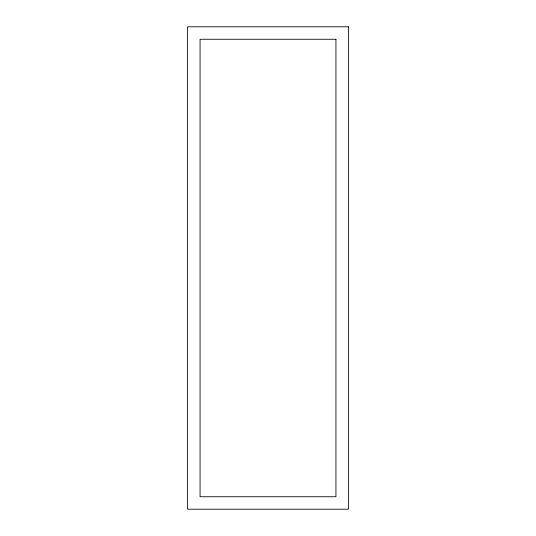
<?xml version="1.0" encoding="UTF-8"?>
<svg xmlns="http://www.w3.org/2000/svg" width="536" height="536" viewBox="0 0 536 536"><rect width="100%" height="100%" fill="white"/><g stroke="black" fill="none" stroke-linecap="round" stroke-linejoin="round"><path stroke-width="0.8" d="M348.4 26.8L187.6 26.8L187.6 509.2L348.4 509.2L348.4 26.8M335.938 39.262L200.062 39.262L200.062 496.738L335.938 496.738L335.938 39.262"/></g></svg>
